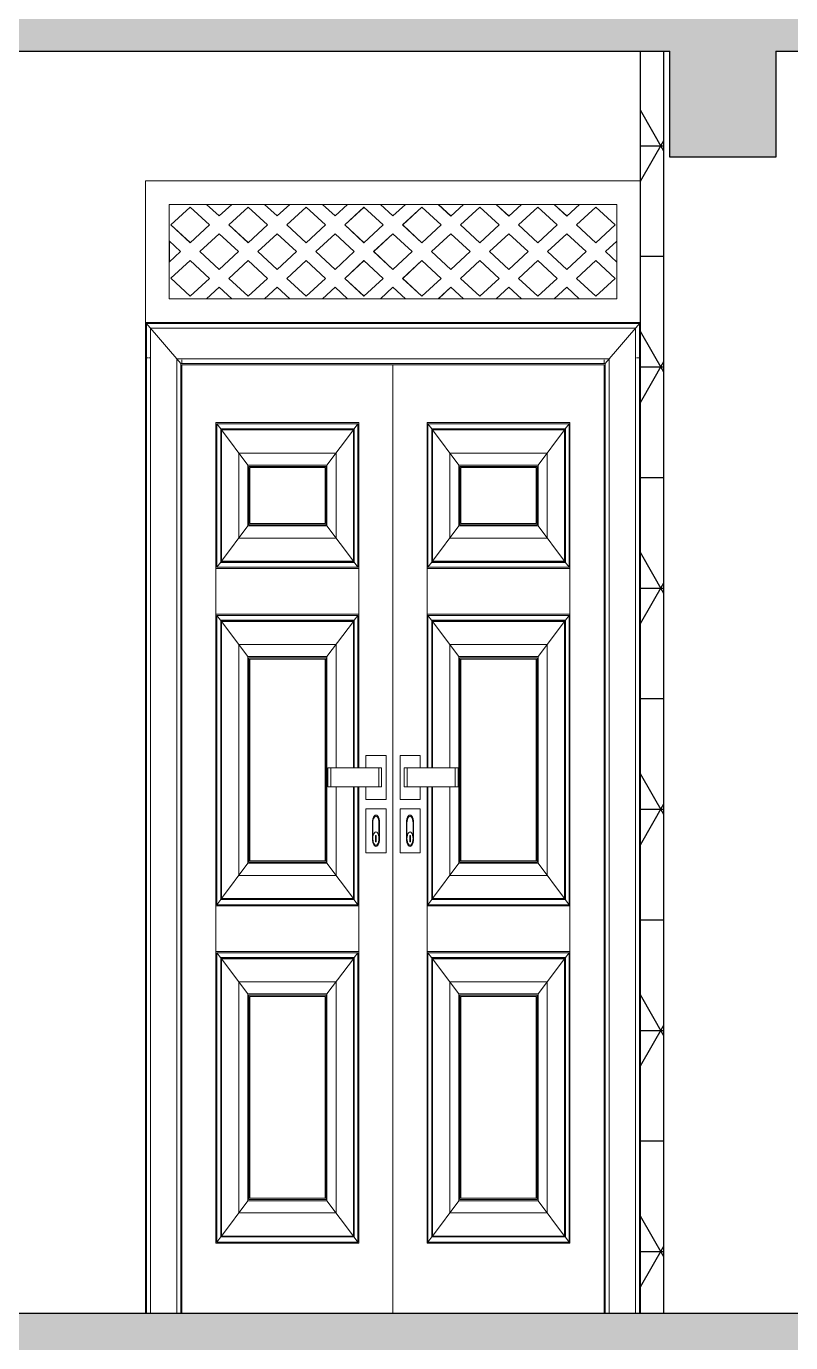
# Model space of a CAD drawing. Header units: inches. Extents: x -10117506 to -5032697, y -6529230 to -3254494.
# Drawn here: x -5063727.2 to -5063662.4, y -3264883.4 to -3264771.8 of the extents above; entities that cross this region are included whole.
import ezdxf

# ---------------------------------------------------------------- set-up
doc = ezdxf.new("R2010")
doc.units = ezdxf.units.IN
doc.header["$LTSCALE"] = 2
doc.header["$MEASUREMENT"] = 0
doc.linetypes.add('CENTER', pattern=[2, 1.25, -0.25, 0.25, -0.25])
doc.layers.get('0').update_dxf_attribs({"linetype": 'CONTINUOUS'})
doc.layers.add('A-Hatch', color=7, linetype='CONTINUOUS')
for name, color, linetype, lineweight in [('Annotate-Bold.w', 187, 'CONTINUOUS', 18), ('Door-Window', 47, 'CONTINUOUS', 15), ('F-FURNITURE', 30, 'CONTINUOUS', 13), ('HACTH', 253, 'CONTINUOUS', 5)]:
    doc.layers.add(name, color=color, linetype=linetype, lineweight=lineweight)
pattern_1 = [(50, (12864.6975, -5478.8364), (7.172601826, -0.62752135), [0.75, -8.25]), (355, (12864.6975, -5478.8364), (-1.387513336, 7.521921337), [0.6, -6.6]), (100.45144446, (12865.295, -5478.889), (5.785088467, 6.89439991), [0.63740192, -7.01142112]), (46.1842, (12864.6975, -5476.836), (10.672413307, -1.655192808), [1.125, -12.375]), (96.63563549, (12865.587, -5476.974), (9.346619457, 9.741186008), [0.95610342, -10.5171376]), (351.184164, (12864.698, -5476.836), (9.34661945, 9.741186003), [0.9, -9.90000001]), (21, (12865.6975, -5477.3364), (5.969070521, -4.0261889067), [0.75, -8.25]), (326, (12865.6975, -5477.3364), (2.433153319, 7.2515004505), [0.6, -6.6]), (71.45144474, (12866.195, -5477.672), (8.402223767, 3.225311528), [0.6374019, -7.01142112]), (37.5, (12864.6975, -5478.8364), (0.1215985532, 3.3289385383), [0, -6.52, 0, -6.7, 0, -6.625]), (7.5, (12864.6975, -5478.8364), (2.6306953744, 3.9441171188), [0, -3.82, 0, -6.37, 0, -2.525]), (327.5, (12862.4675, -5478.8364), (5.3382243617, -0.2255487173), [0, -2.5, 0, -7.8, 0, -10.35]), (317.5, (12861.4675, -5478.8364), (5.8318616934, 1.0010498233), [0, -3.25, 0, -5.18, 0, -7.35])]

msp = doc.modelspace()

# ---------------------------------------------------------------- hatches: boundary and pattern name
at = {"layer": 'A-Hatch', "transparency": 33554661}
h = msp.add_hatch(dxfattribs=at)
h.set_pattern_fill('NET3', color=256, scale=75)
h.set_pattern_definition([(0, (12864.6975, -5478.836), (0, 9.375), []), (60, (12864.6975, -5478.836), (-8.11898816, 4.6875), []), (120, (12864.6975, -5478.836), (-8.11898816, -4.6875), [])])
h.paths.add_polyline_path([(-5063673.11, -3264773.93), (-5063675.11, -3264773.93), (-5063675.11, -3264880.93), (-5063673.11, -3264880.93)])
at = {"layer": 'Door-Window', "linetype": 'ByBlock'}
h = msp.add_hatch(dxfattribs=at)
h.set_pattern_fill('AR-CONC', color=256)
h.set_pattern_definition(pattern_1)
h.paths.add_polyline_path([(-5063804.11, -3264773.93), (-5063804.11, -3264782.93), (-5063795.11, -3264782.93), (-5063795.11, -3264773.93), (-5063675.11, -3264773.93), (-5063672.61, -3264773.93), (-5063672.61, -3264782.93), (-5063663.61, -3264782.93), (-5063663.61, -3264773.93), (-5063638.57, -3264773.93), (-5063558.57, -3264717.93), (-5063515.08, -3264717.93), (-5063515.08, -3264712.93), (-5063570.14, -3264712.93), (-5063570.14, -3264719.93), (-5063580.14, -3264719.93), (-5063580.14, -3264726.93), (-5063590.14, -3264726.93), (-5063590.14, -3264733.93), (-5063600.14, -3264733.93), (-5063600.14, -3264740.93), (-5063610.14, -3264740.93), (-5063610.14, -3264747.93), (-5063620.14, -3264747.93), (-5063620.14, -3264754.93), (-5063630.14, -3264754.93), (-5063630.14, -3264761.93), (-5063640.14, -3264761.93), (-5063640.14, -3264768.93), (-5063675.11, -3264768.93), (-5063822.11, -3264768.93), (-5063822.11, -3264773.93)])
h = msp.add_hatch(dxfattribs=at)
h.set_pattern_fill('AR-CONC', color=256)
h.set_pattern_definition(pattern_1)
h.paths.add_polyline_path([(-5063795.11, -3264885.93), (-5063672.61, -3264885.93), (-5063672.61, -3264894.93), (-5063663.61, -3264894.93), (-5063663.61, -3264885.93), (-5063638.57, -3264885.93), (-5063558.57, -3264829.93), (-5063515.08, -3264829.93), (-5063515.08, -3264824.93), (-5063570.14, -3264824.93), (-5063570.14, -3264831.93), (-5063580.14, -3264831.93), (-5063580.14, -3264838.93), (-5063590.14, -3264838.93), (-5063590.14, -3264845.93), (-5063600.14, -3264845.93), (-5063600.14, -3264852.93), (-5063610.14, -3264852.93), (-5063610.14, -3264859.93), (-5063620.14, -3264859.93), (-5063620.14, -3264866.93), (-5063630.14, -3264866.93), (-5063630.14, -3264873.93), (-5063640.14, -3264873.93), (-5063640.14, -3264880.93), (-5063804.11, -3264880.93), (-5063804.11, -3264894.93), (-5063795.11, -3264894.93)])

# ---------------------------------------------------------------- linework, layer by layer
at = {"ltscale": 0.5}
for p, q in [((-5063795.11, -3264773.93), (-5063675.11, -3264773.93)), ((-5063675.11, -3264880.93), (-5063675.11, -3264773.93)), ((-5063675.11, -3264773.93), (-5063672.61, -3264773.93)), ((-5063673.11, -3264880.93), (-5063673.11, -3264773.93)), ((-5063663.61, -3264773.93), (-5063638.57, -3264773.93)), ((-5063804.11, -3264880.93), (-5063640.14, -3264880.93))]:
    msp.add_line(p, q, dxfattribs=at)
msp.add_lwpolyline([(-5063663.61, -3264773.93), (-5063663.61, -3264782.93), (-5063672.61, -3264782.93), (-5063672.61, -3264773.93)], dxfattribs=at)
at = {"layer": 'Annotate-Bold.w', "linetype": 'CENTER', "ltscale": 0.01}
msp.add_line((-5063860.65, -3264880.93), (-5063471.89, -3264880.93), dxfattribs=at)
at = {"layer": 'F-FURNITURE'}
for p, q in [((-5063717.11, -3264880.93), (-5063717.11, -3264784.93)), ((-5063717.11, -3264784.93), (-5063675.11, -3264784.93)), ((-5063715.11, -3264790.03), (-5063715.11, -3264786.93)), ((-5063715.11, -3264786.93), (-5063711.92, -3264786.93)), ((-5063710.86, -3264787.91), (-5063711.92, -3264786.93)), ((-5063711.92, -3264786.93), (-5063711.92, -3264786.93)), ((-5063710.85, -3264787.91), (-5063711.92, -3264786.93)), ((-5063709.79, -3264786.93), (-5063711.92, -3264786.93)), ((-5063709.79, -3264786.93), (-5063710.86, -3264787.91)), ((-5063709.79, -3264786.93), (-5063707.01, -3264786.93)), ((-5063705.94, -3264787.91), (-5063707.01, -3264786.93)), ((-5063707.01, -3264786.93), (-5063707, -3264786.93)), ((-5063705.94, -3264787.91), (-5063707, -3264786.93)), ((-5063704.87, -3264786.93), (-5063707, -3264786.93)), ((-5063704.87, -3264786.93), (-5063705.94, -3264787.91)), ((-5063704.87, -3264786.93), (-5063702.09, -3264786.93)), ((-5063701.02, -3264787.91), (-5063702.09, -3264786.93)), ((-5063702.09, -3264786.93), (-5063702.08, -3264786.93)), ((-5063701.02, -3264787.91), (-5063702.08, -3264786.93)), ((-5063699.96, -3264786.93), (-5063702.08, -3264786.93)), ((-5063699.96, -3264786.93), (-5063701.02, -3264787.91)), ((-5063699.96, -3264786.93), (-5063697.17, -3264786.93)), ((-5063696.11, -3264787.91), (-5063697.17, -3264786.93)), ((-5063697.17, -3264786.93), (-5063697.17, -3264786.93)), ((-5063696.11, -3264787.91), (-5063697.17, -3264786.93)), ((-5063695.04, -3264786.93), (-5063697.17, -3264786.93)), ((-5063695.04, -3264786.93), (-5063696.11, -3264787.91)), ((-5063695.04, -3264786.93), (-5063692.26, -3264786.93)), ((-5063691.19, -3264787.92), (-5063692.26, -3264786.93)), ((-5063692.26, -3264786.93), (-5063692.25, -3264786.93)), ((-5063691.19, -3264787.91), (-5063692.25, -3264786.93)), ((-5063690.13, -3264786.93), (-5063692.25, -3264786.93)), ((-5063690.13, -3264786.93), (-5063691.19, -3264787.92)), ((-5063690.13, -3264786.93), (-5063687.34, -3264786.93)), ((-5063686.28, -3264787.92), (-5063687.34, -3264786.93)), ((-5063686.27, -3264787.91), (-5063687.34, -3264786.93)), ((-5063687.34, -3264786.93), (-5063687.34, -3264786.93)), ((-5063685.21, -3264786.93), (-5063687.34, -3264786.93)), ((-5063685.21, -3264786.93), (-5063686.28, -3264787.92)), ((-5063685.21, -3264786.93), (-5063682.43, -3264786.93)), ((-5063681.36, -3264787.92), (-5063682.43, -3264786.93)), ((-5063682.43, -3264786.93), (-5063682.42, -3264786.93)), ((-5063681.36, -3264787.91), (-5063682.42, -3264786.93)), ((-5063680.29, -3264786.93), (-5063682.42, -3264786.93)), ((-5063680.29, -3264786.93), (-5063681.36, -3264787.92)), ((-5063680.29, -3264786.93), (-5063680.29, -3264786.93)), ((-5063680.29, -3264786.93), (-5063677.11, -3264786.93)), ((-5063677.11, -3264786.93), (-5063680.29, -3264786.93)), ((-5063677.11, -3264786.93), (-5063677.11, -3264790.04)), ((-5063677.11, -3264786.93), (-5063677.11, -3264786.93)), ((-5063714.95, -3264788.67), (-5063713.31, -3264787.16)), ((-5063714.95, -3264788.67), (-5063713.31, -3264787.16)), ((-5063713.31, -3264787.16), (-5063711.68, -3264788.67)), ((-5063710.04, -3264788.67), (-5063708.4, -3264787.16)), ((-5063710.03, -3264788.67), (-5063708.39, -3264787.16)), ((-5063708.4, -3264787.16), (-5063706.76, -3264788.67)), ((-5063705.12, -3264788.67), (-5063703.48, -3264787.16)), ((-5063705.11, -3264788.67), (-5063703.48, -3264787.16)), ((-5063703.48, -3264787.16), (-5063701.84, -3264788.67)), ((-5063700.2, -3264788.67), (-5063698.57, -3264787.16)), ((-5063700.2, -3264788.67), (-5063698.56, -3264787.16)), ((-5063698.57, -3264787.16), (-5063696.93, -3264788.67)), ((-5063695.29, -3264788.67), (-5063693.65, -3264787.16)), ((-5063695.28, -3264788.67), (-5063693.65, -3264787.16)), ((-5063693.65, -3264787.16), (-5063692.01, -3264788.67)), ((-5063690.37, -3264788.67), (-5063688.73, -3264787.16)), ((-5063690.37, -3264788.67), (-5063688.73, -3264787.16)), ((-5063688.73, -3264787.16), (-5063687.1, -3264788.67)), ((-5063685.46, -3264788.67), (-5063683.82, -3264787.16)), ((-5063685.45, -3264788.67), (-5063683.82, -3264787.16)), ((-5063683.82, -3264787.16), (-5063682.18, -3264788.67)), ((-5063680.54, -3264788.67), (-5063678.9, -3264787.16)), ((-5063680.54, -3264788.67), (-5063678.9, -3264787.16)), ((-5063678.9, -3264787.16), (-5063677.26, -3264788.67)), ((-5063713.31, -3264790.18), (-5063714.95, -3264788.67)), ((-5063714.95, -3264788.67), (-5063714.95, -3264788.67)), ((-5063713.31, -3264790.17), (-5063714.95, -3264788.67)), ((-5063711.68, -3264788.67), (-5063713.31, -3264790.18)), ((-5063708.4, -3264790.18), (-5063710.04, -3264788.67)), ((-5063710.04, -3264788.67), (-5063710.03, -3264788.67)), ((-5063708.4, -3264790.17), (-5063710.03, -3264788.67)), ((-5063706.76, -3264788.67), (-5063708.4, -3264790.18)), ((-5063703.48, -3264790.18), (-5063705.12, -3264788.67)), ((-5063705.12, -3264788.67), (-5063705.11, -3264788.67)), ((-5063703.48, -3264790.18), (-5063705.11, -3264788.67)), ((-5063701.84, -3264788.67), (-5063703.48, -3264790.18)), ((-5063698.57, -3264790.18), (-5063700.2, -3264788.67)), ((-5063700.2, -3264788.67), (-5063700.2, -3264788.67)), ((-5063698.56, -3264790.18), (-5063700.2, -3264788.67)), ((-5063696.93, -3264788.67), (-5063698.57, -3264790.18)), ((-5063693.65, -3264790.18), (-5063695.29, -3264788.67)), ((-5063695.29, -3264788.67), (-5063695.28, -3264788.67)), ((-5063693.65, -3264790.18), (-5063695.28, -3264788.67)), ((-5063692.01, -3264788.67), (-5063693.65, -3264790.18)), ((-5063688.73, -3264790.18), (-5063690.37, -3264788.67)), ((-5063688.73, -3264790.18), (-5063690.37, -3264788.67)), ((-5063690.37, -3264788.67), (-5063690.37, -3264788.67)), ((-5063687.1, -3264788.67), (-5063688.73, -3264790.18)), ((-5063683.82, -3264790.18), (-5063685.46, -3264788.67)), ((-5063685.46, -3264788.67), (-5063685.45, -3264788.67)), ((-5063683.82, -3264790.18), (-5063685.45, -3264788.67)), ((-5063682.18, -3264788.67), (-5063683.82, -3264790.18)), ((-5063678.9, -3264790.18), (-5063680.54, -3264788.67)), ((-5063680.54, -3264788.67), (-5063680.54, -3264788.67)), ((-5063678.9, -3264790.18), (-5063680.54, -3264788.67)), ((-5063677.26, -3264788.67), (-5063678.9, -3264790.18)), ((-5063715.11, -3264794.93), (-5063715.11, -3264790.03)), ((-5063715.11, -3264790.03), (-5063714.13, -3264790.93)), ((-5063715.08, -3264790.06), (-5063715.08, -3264791.81)), ((-5063712.49, -3264790.93), (-5063710.86, -3264789.42)), ((-5063712.49, -3264790.93), (-5063710.85, -3264789.43)), ((-5063710.86, -3264789.42), (-5063709.22, -3264790.93)), ((-5063707.58, -3264790.93), (-5063705.94, -3264789.42)), ((-5063707.57, -3264790.93), (-5063705.94, -3264789.43)), ((-5063705.94, -3264789.42), (-5063704.3, -3264790.93)), ((-5063702.66, -3264790.93), (-5063701.02, -3264789.42)), ((-5063702.66, -3264790.93), (-5063701.02, -3264789.43)), ((-5063701.02, -3264789.42), (-5063699.39, -3264790.93)), ((-5063697.75, -3264790.93), (-5063696.11, -3264789.42)), ((-5063697.74, -3264790.93), (-5063696.11, -3264789.43)), ((-5063696.11, -3264789.42), (-5063694.47, -3264790.93)), ((-5063692.83, -3264790.93), (-5063691.19, -3264789.42)), ((-5063692.83, -3264790.93), (-5063691.19, -3264789.43)), ((-5063691.19, -3264789.42), (-5063689.55, -3264790.93)), ((-5063687.91, -3264790.93), (-5063686.28, -3264789.42)), ((-5063687.91, -3264790.93), (-5063686.27, -3264789.43)), ((-5063686.28, -3264789.42), (-5063684.64, -3264790.93)), ((-5063683, -3264790.93), (-5063681.36, -3264789.42)), ((-5063682.99, -3264790.93), (-5063681.36, -3264789.43)), ((-5063681.36, -3264789.42), (-5063679.72, -3264790.93)), ((-5063678.08, -3264790.93), (-5063677.11, -3264790.04)), ((-5063678.08, -3264790.93), (-5063677.11, -3264790.04)), ((-5063677.11, -3264791.83), (-5063677.11, -3264790.04)), ((-5063677.11, -3264790.04), (-5063677.11, -3264790.04)), ((-5063714.13, -3264790.93), (-5063715.11, -3264791.83)), ((-5063710.86, -3264792.44), (-5063712.49, -3264790.93)), ((-5063712.49, -3264790.93), (-5063712.49, -3264790.93)), ((-5063710.85, -3264792.44), (-5063712.49, -3264790.93)), ((-5063709.22, -3264790.93), (-5063710.86, -3264792.44)), ((-5063705.94, -3264792.44), (-5063707.58, -3264790.93)), ((-5063707.58, -3264790.93), (-5063707.57, -3264790.93)), ((-5063705.94, -3264792.44), (-5063707.57, -3264790.93)), ((-5063704.3, -3264790.93), (-5063705.94, -3264792.44)), ((-5063701.02, -3264792.44), (-5063702.66, -3264790.93)), ((-5063702.66, -3264790.93), (-5063702.66, -3264790.93)), ((-5063701.02, -3264792.44), (-5063702.66, -3264790.93)), ((-5063699.39, -3264790.93), (-5063701.02, -3264792.44)), ((-5063696.11, -3264792.44), (-5063697.75, -3264790.93)), ((-5063697.75, -3264790.93), (-5063697.74, -3264790.93)), ((-5063696.11, -3264792.44), (-5063697.74, -3264790.93)), ((-5063694.47, -3264790.93), (-5063696.11, -3264792.44)), ((-5063691.19, -3264792.44), (-5063692.83, -3264790.93)), ((-5063692.83, -3264790.93), (-5063692.83, -3264790.93)), ((-5063691.19, -3264792.44), (-5063692.83, -3264790.93)), ((-5063689.55, -3264790.93), (-5063691.19, -3264792.44)), ((-5063686.28, -3264792.44), (-5063687.91, -3264790.93)), ((-5063687.91, -3264790.93), (-5063687.91, -3264790.93)), ((-5063686.27, -3264792.44), (-5063687.91, -3264790.93)), ((-5063684.64, -3264790.93), (-5063686.28, -3264792.44)), ((-5063681.36, -3264792.44), (-5063683, -3264790.93)), ((-5063683, -3264790.93), (-5063682.99, -3264790.93)), ((-5063681.36, -3264792.44), (-5063682.99, -3264790.93)), ((-5063679.72, -3264790.93), (-5063681.36, -3264792.44)), ((-5063677.11, -3264791.83), (-5063678.08, -3264790.93)), ((-5063677.11, -3264791.83), (-5063678.08, -3264790.93)), ((-5063678.08, -3264790.93), (-5063678.08, -3264790.93)), ((-5063714.95, -3264793.19), (-5063713.31, -3264791.69)), ((-5063714.95, -3264793.19), (-5063713.31, -3264791.69)), ((-5063713.31, -3264791.69), (-5063711.68, -3264793.2)), ((-5063710.04, -3264793.2), (-5063708.4, -3264791.69)), ((-5063710.03, -3264793.2), (-5063708.4, -3264791.69)), ((-5063708.4, -3264791.69), (-5063706.76, -3264793.2)), ((-5063705.12, -3264793.2), (-5063703.48, -3264791.69)), ((-5063705.12, -3264793.2), (-5063703.48, -3264791.69)), ((-5063703.48, -3264791.69), (-5063701.84, -3264793.2)), ((-5063700.2, -3264793.2), (-5063698.57, -3264791.69)), ((-5063700.2, -3264793.2), (-5063698.56, -3264791.69)), ((-5063698.57, -3264791.69), (-5063696.93, -3264793.2)), ((-5063695.29, -3264793.2), (-5063693.65, -3264791.69)), ((-5063695.28, -3264793.2), (-5063693.65, -3264791.69)), ((-5063693.65, -3264791.69), (-5063692.01, -3264793.2)), ((-5063690.37, -3264793.2), (-5063688.73, -3264791.69)), ((-5063690.37, -3264793.2), (-5063688.73, -3264791.69)), ((-5063688.73, -3264791.69), (-5063687.1, -3264793.2)), ((-5063685.46, -3264793.2), (-5063683.82, -3264791.69)), ((-5063685.45, -3264793.2), (-5063683.82, -3264791.69)), ((-5063683.82, -3264791.69), (-5063682.18, -3264793.2)), ((-5063680.54, -3264793.2), (-5063678.9, -3264791.69)), ((-5063680.54, -3264793.2), (-5063678.9, -3264791.69)), ((-5063678.9, -3264791.69), (-5063677.26, -3264793.2)), ((-5063677.11, -3264791.83), (-5063677.11, -3264794.93)), ((-5063677.11, -3264791.83), (-5063677.11, -3264791.83)), ((-5063713.31, -3264794.7), (-5063714.95, -3264793.19)), ((-5063713.31, -3264794.7), (-5063714.95, -3264793.19)), ((-5063714.95, -3264793.19), (-5063714.95, -3264793.19)), ((-5063711.68, -3264793.2), (-5063713.31, -3264794.7)), ((-5063708.4, -3264794.7), (-5063710.04, -3264793.2)), ((-5063710.04, -3264793.2), (-5063710.03, -3264793.2)), ((-5063708.4, -3264794.7), (-5063710.03, -3264793.2)), ((-5063706.76, -3264793.2), (-5063708.4, -3264794.7)), ((-5063703.48, -3264794.7), (-5063705.12, -3264793.2)), ((-5063703.48, -3264794.7), (-5063705.12, -3264793.2)), ((-5063705.12, -3264793.2), (-5063705.12, -3264793.2)), ((-5063701.84, -3264793.2), (-5063703.48, -3264794.7)), ((-5063698.57, -3264794.7), (-5063700.2, -3264793.2)), ((-5063698.56, -3264794.7), (-5063700.2, -3264793.2)), ((-5063700.2, -3264793.2), (-5063700.2, -3264793.2)), ((-5063696.93, -3264793.2), (-5063698.57, -3264794.7)), ((-5063693.65, -3264794.7), (-5063695.29, -3264793.2)), ((-5063695.29, -3264793.2), (-5063695.28, -3264793.2)), ((-5063693.65, -3264794.7), (-5063695.28, -3264793.2)), ((-5063692.01, -3264793.2), (-5063693.65, -3264794.7)), ((-5063688.73, -3264794.71), (-5063690.37, -3264793.2)), ((-5063690.37, -3264793.2), (-5063690.37, -3264793.2)), ((-5063688.73, -3264794.7), (-5063690.37, -3264793.2)), ((-5063687.1, -3264793.2), (-5063688.73, -3264794.71)), ((-5063683.82, -3264794.71), (-5063685.46, -3264793.2)), ((-5063685.46, -3264793.2), (-5063685.45, -3264793.2)), ((-5063683.82, -3264794.7), (-5063685.45, -3264793.2)), ((-5063682.18, -3264793.2), (-5063683.82, -3264794.71)), ((-5063678.9, -3264794.71), (-5063680.54, -3264793.2)), ((-5063678.9, -3264794.7), (-5063680.54, -3264793.2)), ((-5063680.54, -3264793.2), (-5063680.54, -3264793.2)), ((-5063677.26, -3264793.2), (-5063678.9, -3264794.71)), ((-5063711.92, -3264794.93), (-5063710.86, -3264793.95)), ((-5063711.92, -3264794.93), (-5063710.85, -3264793.95)), ((-5063710.86, -3264793.95), (-5063709.79, -3264794.93)), ((-5063707.01, -3264794.93), (-5063705.94, -3264793.95)), ((-5063707, -3264794.93), (-5063705.94, -3264793.95)), ((-5063705.94, -3264793.95), (-5063704.87, -3264794.93)), ((-5063702.09, -3264794.93), (-5063701.02, -3264793.95)), ((-5063702.08, -3264794.93), (-5063701.02, -3264793.95)), ((-5063701.02, -3264793.95), (-5063699.96, -3264794.93)), ((-5063697.17, -3264794.93), (-5063696.11, -3264793.95)), ((-5063697.17, -3264794.93), (-5063696.11, -3264793.95)), ((-5063696.11, -3264793.95), (-5063695.04, -3264794.93)), ((-5063692.26, -3264794.93), (-5063691.19, -3264793.95)), ((-5063692.25, -3264794.93), (-5063691.19, -3264793.95)), ((-5063691.19, -3264793.95), (-5063690.13, -3264794.93)), ((-5063687.34, -3264794.93), (-5063686.28, -3264793.95)), ((-5063687.34, -3264794.93), (-5063686.27, -3264793.95)), ((-5063686.28, -3264793.95), (-5063685.21, -3264794.93)), ((-5063682.43, -3264794.93), (-5063681.36, -3264793.95)), ((-5063682.42, -3264794.93), (-5063681.36, -3264793.95)), ((-5063681.36, -3264793.95), (-5063680.3, -3264794.93)), ((-5063715.11, -3264794.93), (-5063715.11, -3264794.93)), ((-5063715.11, -3264794.93), (-5063715.08, -3264794.93)), ((-5063711.92, -3264794.93), (-5063715.11, -3264794.93)), ((-5063715.08, -3264794.93), (-5063715.08, -3264794.93)), ((-5063715.08, -3264794.93), (-5063711.92, -3264794.93)), ((-5063711.92, -3264794.93), (-5063711.92, -3264794.93)), ((-5063711.92, -3264794.93), (-5063709.79, -3264794.93)), ((-5063707.01, -3264794.93), (-5063709.79, -3264794.93)), ((-5063707.01, -3264794.93), (-5063707, -3264794.93)), ((-5063707, -3264794.93), (-5063704.87, -3264794.93)), ((-5063702.09, -3264794.93), (-5063704.87, -3264794.93)), ((-5063702.08, -3264794.93), (-5063702.09, -3264794.93)), ((-5063702.08, -3264794.93), (-5063699.96, -3264794.93)), ((-5063697.17, -3264794.93), (-5063699.96, -3264794.93)), ((-5063697.17, -3264794.93), (-5063697.17, -3264794.93)), ((-5063697.17, -3264794.93), (-5063695.04, -3264794.93)), ((-5063692.26, -3264794.93), (-5063695.04, -3264794.93)), ((-5063692.25, -3264794.93), (-5063692.26, -3264794.93)), ((-5063692.25, -3264794.93), (-5063690.13, -3264794.93)), ((-5063687.34, -3264794.93), (-5063690.13, -3264794.93)), ((-5063687.34, -3264794.93), (-5063687.34, -3264794.93)), ((-5063687.34, -3264794.93), (-5063685.21, -3264794.93)), ((-5063682.43, -3264794.93), (-5063685.21, -3264794.93)), ((-5063682.42, -3264794.93), (-5063682.43, -3264794.93)), ((-5063682.42, -3264794.93), (-5063680.3, -3264794.93)), ((-5063677.11, -3264794.93), (-5063680.3, -3264794.93)), ((-5063717.11, -3264796.93), (-5063675.11, -3264796.93)), ((-5063717.04, -3264880.93), (-5063717.04, -3264797.01)), ((-5063717.04, -3264797.01), (-5063675.17, -3264797.01)), ((-5063717.04, -3264797.01), (-5063714.11, -3264800.43)), ((-5063717.02, -3264797.03), (-5063675.19, -3264797.03)), ((-5063717.02, -3264799.93), (-5063717.02, -3264797.03)), ((-5063675.17, -3264797.01), (-5063678.11, -3264800.43)), ((-5063675.19, -3264797.03), (-5063675.19, -3264880.93)), ((-5063675.17, -3264797.01), (-5063675.17, -3264880.93)), ((-5063716.68, -3264880.93), (-5063716.68, -3264797.43)), ((-5063716.68, -3264797.43), (-5063675.54, -3264797.43)), ((-5063675.54, -3264797.43), (-5063675.54, -3264880.93)), ((-5063717.02, -3264799.93), (-5063716.97, -3264799.93)), ((-5063717.02, -3264880.93), (-5063717.02, -3264799.93)), ((-5063716.93, -3264799.93), (-5063716.88, -3264799.93)), ((-5063716.83, -3264799.93), (-5063716.73, -3264799.93)), ((-5063714.45, -3264880.93), (-5063714.45, -3264800.03)), ((-5063714.45, -3264800.03), (-5063677.77, -3264800.03)), ((-5063714.02, -3264800.03), (-5063714.02, -3264800.08)), ((-5063714.02, -3264800.14), (-5063714.02, -3264800.19)), ((-5063714.02, -3264800.23), (-5063714.02, -3264800.32)), ((-5063714.02, -3264800.35), (-5063714.02, -3264800.43)), ((-5063678.19, -3264800.03), (-5063678.19, -3264800.08)), ((-5063678.19, -3264800.14), (-5063678.19, -3264800.19)), ((-5063678.19, -3264800.23), (-5063678.19, -3264800.32)), ((-5063678.19, -3264800.35), (-5063678.19, -3264800.43)), ((-5063677.77, -3264800.03), (-5063677.77, -3264880.93)), ((-5063675.54, -3264799.93), (-5063675.44, -3264799.93)), ((-5063675.39, -3264799.93), (-5063675.34, -3264799.93)), ((-5063675.29, -3264799.93), (-5063675.22, -3264799.93)), ((-5063714.11, -3264880.93), (-5063714.11, -3264800.43)), ((-5063714.11, -3264800.43), (-5063678.11, -3264800.43)), ((-5063714.02, -3264880.93), (-5063714.02, -3264800.53)), ((-5063714.02, -3264800.53), (-5063678.19, -3264800.53)), ((-5063696.11, -3264880.93), (-5063696.11, -3264800.53)), ((-5063678.19, -3264800.53), (-5063678.19, -3264880.93)), ((-5063678.11, -3264800.43), (-5063678.11, -3264880.93)), ((-5063711.13, -3264846.4), (-5063711.13, -3264805.43)), ((-5063699, -3264805.43), (-5063711.13, -3264805.43)), ((-5063711.05, -3264817.69), (-5063711.05, -3264805.53)), ((-5063711.05, -3264805.53), (-5063699.08, -3264805.53)), ((-5063711.05, -3264805.53), (-5063710.72, -3264805.97)), ((-5063699.41, -3264805.97), (-5063699.08, -3264805.53)), ((-5063699.39, -3264805.94), (-5063699.39, -3264817.28)), ((-5063699.08, -3264805.53), (-5063699.08, -3264817.69)), ((-5063699, -3264805.43), (-5063699, -3264834.71)), ((-5063693.21, -3264834.71), (-5063693.21, -3264805.43)), ((-5063681.09, -3264805.43), (-5063693.21, -3264805.43)), ((-5063693.14, -3264817.69), (-5063693.14, -3264805.53)), ((-5063693.14, -3264805.53), (-5063681.17, -3264805.53)), ((-5063693.14, -3264805.53), (-5063692.8, -3264805.97)), ((-5063681.5, -3264805.97), (-5063681.17, -3264805.53)), ((-5063681.48, -3264805.94), (-5063681.48, -3264817.28)), ((-5063681.17, -3264805.53), (-5063681.17, -3264817.69)), ((-5063681.09, -3264805.43), (-5063681.09, -3264846.4)), ((-5063710.72, -3264817.25), (-5063710.72, -3264805.97)), ((-5063710.72, -3264805.97), (-5063699.41, -3264805.97)), ((-5063710.66, -3264817.18), (-5063710.66, -3264806.05)), ((-5063710.66, -3264806.05), (-5063699.47, -3264806.05)), ((-5063708.42, -3264809.04), (-5063710.66, -3264806.05)), ((-5063699.47, -3264806.05), (-5063701.71, -3264809.04)), ((-5063699.47, -3264806.05), (-5063699.47, -3264817.18)), ((-5063699.41, -3264805.97), (-5063699.41, -3264817.25)), ((-5063692.8, -3264817.25), (-5063692.8, -3264805.97)), ((-5063692.8, -3264805.97), (-5063681.5, -3264805.97)), ((-5063692.75, -3264817.18), (-5063692.75, -3264806.05)), ((-5063692.75, -3264806.05), (-5063681.55, -3264806.05)), ((-5063690.51, -3264809.04), (-5063692.75, -3264806.05)), ((-5063681.55, -3264806.05), (-5063683.79, -3264809.04)), ((-5063681.55, -3264806.05), (-5063681.55, -3264817.18)), ((-5063681.5, -3264805.97), (-5063681.5, -3264817.25)), ((-5063700.93, -3264808.01), (-5063709.2, -3264808.01)), ((-5063709.2, -3264808.01), (-5063709.2, -3264815.22)), ((-5063700.93, -3264815.22), (-5063700.93, -3264808.01)), ((-5063683.02, -3264808.01), (-5063691.28, -3264808.01)), ((-5063691.28, -3264808.01), (-5063691.28, -3264815.22)), ((-5063683.02, -3264815.22), (-5063683.02, -3264808.01)), ((-5063701.71, -3264809.04), (-5063708.42, -3264809.04)), ((-5063708.42, -3264809.04), (-5063708.42, -3264814.19)), ((-5063708.35, -3264809.14), (-5063708.35, -3264814.09)), ((-5063701.78, -3264809.14), (-5063708.35, -3264809.14)), ((-5063708.27, -3264809.24), (-5063708.27, -3264813.98)), ((-5063701.86, -3264809.24), (-5063708.27, -3264809.24)), ((-5063701.86, -3264813.98), (-5063701.86, -3264809.24)), ((-5063701.78, -3264814.09), (-5063701.78, -3264809.14)), ((-5063701.71, -3264814.19), (-5063701.71, -3264809.04)), ((-5063683.79, -3264809.04), (-5063690.51, -3264809.04)), ((-5063690.51, -3264809.04), (-5063690.51, -3264814.19)), ((-5063690.43, -3264809.14), (-5063690.43, -3264814.09)), ((-5063683.87, -3264809.14), (-5063690.43, -3264809.14)), ((-5063690.36, -3264809.24), (-5063690.36, -3264813.98)), ((-5063683.95, -3264809.24), (-5063690.36, -3264809.24)), ((-5063683.95, -3264813.98), (-5063683.95, -3264809.24)), ((-5063683.87, -3264814.09), (-5063683.87, -3264809.14)), ((-5063683.79, -3264814.19), (-5063683.79, -3264809.04)), ((-5063710.66, -3264817.18), (-5063708.42, -3264814.19)), ((-5063708.42, -3264814.19), (-5063701.71, -3264814.19)), ((-5063708.35, -3264814.09), (-5063701.78, -3264814.09)), ((-5063708.27, -3264813.98), (-5063701.86, -3264813.98)), ((-5063701.71, -3264814.19), (-5063699.47, -3264817.18)), ((-5063692.75, -3264817.18), (-5063690.51, -3264814.19)), ((-5063690.51, -3264814.19), (-5063683.79, -3264814.19)), ((-5063690.43, -3264814.09), (-5063683.87, -3264814.09)), ((-5063690.36, -3264813.98), (-5063683.95, -3264813.98)), ((-5063683.79, -3264814.19), (-5063681.55, -3264817.18)), ((-5063709.2, -3264815.22), (-5063700.93, -3264815.22)), ((-5063691.28, -3264815.22), (-5063683.02, -3264815.22)), ((-5063699, -3264817.8), (-5063711.13, -3264817.8)), ((-5063711.05, -3264817.69), (-5063710.72, -3264817.25)), ((-5063699.08, -3264817.69), (-5063711.05, -3264817.69)), ((-5063699.39, -3264817.28), (-5063710.74, -3264817.28)), ((-5063699.41, -3264817.25), (-5063710.72, -3264817.25)), ((-5063699.47, -3264817.18), (-5063710.66, -3264817.18)), ((-5063699.08, -3264817.69), (-5063699.41, -3264817.25)), ((-5063681.09, -3264817.8), (-5063693.21, -3264817.8)), ((-5063693.14, -3264817.69), (-5063692.8, -3264817.25)), ((-5063681.17, -3264817.69), (-5063693.14, -3264817.69)), ((-5063681.48, -3264817.28), (-5063692.83, -3264817.28)), ((-5063681.5, -3264817.25), (-5063692.8, -3264817.25)), ((-5063681.55, -3264817.18), (-5063692.75, -3264817.18)), ((-5063681.17, -3264817.69), (-5063681.5, -3264817.25)), ((-5063699, -3264821.66), (-5063711.13, -3264821.66)), ((-5063711.05, -3264846.3), (-5063711.05, -3264821.77)), ((-5063711.05, -3264821.77), (-5063699.08, -3264821.77)), ((-5063711.05, -3264821.77), (-5063710.74, -3264822.18)), ((-5063710.74, -3264822.18), (-5063699.39, -3264822.18)), ((-5063710.74, -3264822.18), (-5063710.72, -3264822.2)), ((-5063710.72, -3264845.86), (-5063710.72, -3264822.2)), ((-5063710.72, -3264822.2), (-5063699.41, -3264822.2)), ((-5063708.42, -3264825.27), (-5063710.66, -3264822.28)), ((-5063710.66, -3264845.78), (-5063710.66, -3264822.28)), ((-5063710.66, -3264822.28), (-5063699.47, -3264822.28)), ((-5063699.47, -3264822.28), (-5063701.71, -3264825.27)), ((-5063699.47, -3264822.28), (-5063699.47, -3264834.71)), ((-5063699.39, -3264822.18), (-5063699.41, -3264822.2)), ((-5063699.41, -3264822.2), (-5063699.41, -3264834.71)), ((-5063699.08, -3264821.77), (-5063699.39, -3264822.18)), ((-5063699.39, -3264822.18), (-5063699.39, -3264834.71)), ((-5063699.08, -3264821.77), (-5063699.08, -3264834.71)), ((-5063681.09, -3264821.66), (-5063693.21, -3264821.66)), ((-5063693.14, -3264834.71), (-5063693.14, -3264821.77)), ((-5063693.14, -3264821.77), (-5063681.17, -3264821.77)), ((-5063693.14, -3264821.77), (-5063692.83, -3264822.18)), ((-5063692.83, -3264822.18), (-5063681.48, -3264822.18)), ((-5063692.83, -3264822.18), (-5063692.81, -3264822.2)), ((-5063692.81, -3264834.71), (-5063692.81, -3264822.2)), ((-5063692.81, -3264822.2), (-5063681.49, -3264822.2)), ((-5063690.51, -3264825.27), (-5063692.75, -3264822.28)), ((-5063692.75, -3264834.71), (-5063692.75, -3264822.28)), ((-5063692.75, -3264822.28), (-5063681.55, -3264822.28)), ((-5063681.55, -3264822.28), (-5063683.79, -3264825.27)), ((-5063681.55, -3264822.28), (-5063681.55, -3264845.78)), ((-5063681.48, -3264822.18), (-5063681.49, -3264822.2)), ((-5063681.49, -3264822.2), (-5063681.49, -3264845.86)), ((-5063681.17, -3264821.77), (-5063681.48, -3264822.18)), ((-5063681.48, -3264822.18), (-5063681.48, -3264845.89)), ((-5063681.17, -3264821.77), (-5063681.17, -3264846.3)), ((-5063709.2, -3264824.24), (-5063700.93, -3264824.24)), ((-5063709.2, -3264824.24), (-5063709.2, -3264843.82)), ((-5063700.93, -3264824.24), (-5063700.93, -3264834.71)), ((-5063691.28, -3264824.24), (-5063683.02, -3264824.24)), ((-5063691.28, -3264824.24), (-5063691.28, -3264834.71)), ((-5063683.02, -3264824.24), (-5063683.02, -3264843.82)), ((-5063708.42, -3264825.27), (-5063701.71, -3264825.27)), ((-5063708.42, -3264842.79), (-5063708.42, -3264825.27)), ((-5063701.78, -3264825.37), (-5063708.35, -3264825.37)), ((-5063708.35, -3264825.37), (-5063708.35, -3264842.69)), ((-5063701.86, -3264825.48), (-5063708.27, -3264825.48)), ((-5063708.27, -3264825.48), (-5063708.27, -3264842.59)), ((-5063701.86, -3264842.59), (-5063701.86, -3264825.48)), ((-5063701.78, -3264842.69), (-5063701.78, -3264825.37)), ((-5063701.71, -3264825.27), (-5063701.71, -3264842.79)), ((-5063690.51, -3264825.27), (-5063683.79, -3264825.27)), ((-5063690.51, -3264842.79), (-5063690.51, -3264825.27)), ((-5063683.87, -3264825.37), (-5063690.43, -3264825.37)), ((-5063690.43, -3264825.37), (-5063690.43, -3264842.69)), ((-5063683.95, -3264825.48), (-5063690.36, -3264825.48)), ((-5063690.36, -3264825.48), (-5063690.36, -3264842.59)), ((-5063683.95, -3264842.59), (-5063683.95, -3264825.48)), ((-5063683.87, -3264842.69), (-5063683.87, -3264825.37)), ((-5063683.79, -3264825.27), (-5063683.79, -3264842.79)), ((-5063698.41, -3264833.65), (-5063698.41, -3264834.71)), ((-5063696.7, -3264833.65), (-5063698.41, -3264833.65)), ((-5063696.7, -3264833.65), (-5063696.7, -3264837.37)), ((-5063693.81, -3264833.65), (-5063695.51, -3264833.65)), ((-5063695.51, -3264833.65), (-5063695.51, -3264837.37)), ((-5063693.81, -3264833.65), (-5063693.81, -3264834.71)), ((-5063701.63, -3264834.71), (-5063701.63, -3264836.31)), ((-5063701.63, -3264834.71), (-5063697.07, -3264834.71)), ((-5063701.39, -3264834.71), (-5063701.39, -3264836.31)), ((-5063697.31, -3264834.71), (-5063697.31, -3264836.31)), ((-5063697.07, -3264834.71), (-5063697.07, -3264836.31)), ((-5063695.15, -3264834.71), (-5063695.15, -3264836.31)), ((-5063690.59, -3264834.71), (-5063695.15, -3264834.71)), ((-5063694.9, -3264834.71), (-5063694.9, -3264836.31)), ((-5063690.83, -3264834.71), (-5063690.83, -3264836.31)), ((-5063690.59, -3264834.71), (-5063690.59, -3264836.31)), ((-5063701.63, -3264836.31), (-5063697.07, -3264836.31)), ((-5063700.93, -3264836.31), (-5063700.93, -3264843.82)), ((-5063699.47, -3264836.31), (-5063699.47, -3264845.78)), ((-5063699.41, -3264836.31), (-5063699.41, -3264845.86)), ((-5063699.39, -3264836.31), (-5063699.39, -3264845.89)), ((-5063699.08, -3264836.31), (-5063699.08, -3264846.3)), ((-5063699, -3264836.31), (-5063699, -3264846.4)), ((-5063698.41, -3264836.31), (-5063698.41, -3264837.37)), ((-5063690.59, -3264836.31), (-5063695.15, -3264836.31)), ((-5063693.81, -3264836.31), (-5063693.81, -3264837.37)), ((-5063693.21, -3264846.4), (-5063693.21, -3264836.31)), ((-5063693.14, -3264846.3), (-5063693.14, -3264836.31)), ((-5063692.81, -3264845.86), (-5063692.81, -3264836.31)), ((-5063692.75, -3264845.78), (-5063692.75, -3264836.31)), ((-5063691.28, -3264843.82), (-5063691.28, -3264836.31)), ((-5063698.41, -3264837.37), (-5063696.7, -3264837.37)), ((-5063698.41, -3264838.17), (-5063696.7, -3264838.17)), ((-5063698.41, -3264841.89), (-5063698.41, -3264838.17)), ((-5063696.7, -3264838.17), (-5063696.7, -3264841.89)), ((-5063695.51, -3264837.37), (-5063693.81, -3264837.37)), ((-5063695.51, -3264838.17), (-5063695.51, -3264841.89)), ((-5063693.81, -3264838.17), (-5063695.51, -3264838.17)), ((-5063693.81, -3264841.89), (-5063693.81, -3264838.17)), ((-5063697.85, -3264839.19), (-5063697.86, -3264839.36)), ((-5063697.86, -3264840.7), (-5063697.86, -3264839.36)), ((-5063697.82, -3264839.03), (-5063697.85, -3264839.19)), ((-5063697.77, -3264838.89), (-5063697.82, -3264839.03)), ((-5063697.81, -3264839.22), (-5063697.78, -3264839.08)), ((-5063697.81, -3264839.37), (-5063697.81, -3264839.22)), ((-5063697.81, -3264840.69), (-5063697.81, -3264839.37)), ((-5063697.78, -3264839.08), (-5063697.74, -3264838.97)), ((-5063697.71, -3264838.79), (-5063697.77, -3264838.89)), ((-5063697.74, -3264838.97), (-5063697.69, -3264838.88)), ((-5063697.63, -3264838.72), (-5063697.71, -3264838.79)), ((-5063697.69, -3264838.88), (-5063697.62, -3264838.82)), ((-5063697.56, -3264838.7), (-5063697.63, -3264838.72)), ((-5063697.62, -3264838.82), (-5063697.56, -3264838.8)), ((-5063697.48, -3264838.72), (-5063697.56, -3264838.7)), ((-5063697.56, -3264838.8), (-5063697.49, -3264838.82)), ((-5063697.49, -3264838.82), (-5063697.43, -3264838.88)), ((-5063697.4, -3264838.79), (-5063697.48, -3264838.72)), ((-5063697.43, -3264838.88), (-5063697.37, -3264838.97)), ((-5063697.34, -3264838.89), (-5063697.4, -3264838.79)), ((-5063697.37, -3264838.97), (-5063697.33, -3264839.08)), ((-5063697.29, -3264839.03), (-5063697.34, -3264838.89)), ((-5063697.33, -3264839.08), (-5063697.31, -3264839.22)), ((-5063697.31, -3264839.22), (-5063697.3, -3264839.37)), ((-5063697.3, -3264839.37), (-5063697.3, -3264840.69)), ((-5063697.26, -3264839.19), (-5063697.29, -3264839.03)), ((-5063697.25, -3264839.36), (-5063697.26, -3264839.19)), ((-5063697.25, -3264840.7), (-5063697.25, -3264839.36)), ((-5063694.96, -3264839.36), (-5063694.95, -3264839.19)), ((-5063694.96, -3264840.7), (-5063694.96, -3264839.36)), ((-5063694.95, -3264839.19), (-5063694.92, -3264839.03)), ((-5063694.92, -3264839.03), (-5063694.88, -3264838.89)), ((-5063694.91, -3264839.22), (-5063694.92, -3264839.37)), ((-5063694.92, -3264839.37), (-5063694.92, -3264840.69)), ((-5063694.88, -3264839.08), (-5063694.91, -3264839.22)), ((-5063694.88, -3264838.89), (-5063694.81, -3264838.79)), ((-5063694.84, -3264838.97), (-5063694.88, -3264839.08)), ((-5063694.79, -3264838.88), (-5063694.84, -3264838.97)), ((-5063694.81, -3264838.79), (-5063694.74, -3264838.72)), ((-5063694.73, -3264838.82), (-5063694.79, -3264838.88)), ((-5063694.74, -3264838.72), (-5063694.66, -3264838.7)), ((-5063694.66, -3264838.8), (-5063694.73, -3264838.82)), ((-5063694.66, -3264838.7), (-5063694.58, -3264838.72)), ((-5063694.59, -3264838.82), (-5063694.66, -3264838.8)), ((-5063694.53, -3264838.88), (-5063694.59, -3264838.82)), ((-5063694.58, -3264838.72), (-5063694.51, -3264838.79)), ((-5063694.48, -3264838.97), (-5063694.53, -3264838.88)), ((-5063694.51, -3264838.79), (-5063694.45, -3264838.89)), ((-5063694.44, -3264839.08), (-5063694.48, -3264838.97)), ((-5063694.45, -3264838.89), (-5063694.4, -3264839.03)), ((-5063694.41, -3264839.22), (-5063694.44, -3264839.08)), ((-5063694.4, -3264839.37), (-5063694.41, -3264839.22)), ((-5063694.4, -3264839.03), (-5063694.37, -3264839.19)), ((-5063694.4, -3264840.69), (-5063694.4, -3264839.37)), ((-5063694.37, -3264839.19), (-5063694.36, -3264839.36)), ((-5063694.36, -3264840.7), (-5063694.36, -3264839.36)), ((-5063697.78, -3264840.42), (-5063697.81, -3264840.56)), ((-5063697.81, -3264840.56), (-5063697.81, -3264840.69)), ((-5063697.74, -3264840.3), (-5063697.78, -3264840.42)), ((-5063697.69, -3264840.21), (-5063697.74, -3264840.3)), ((-5063697.63, -3264840.15), (-5063697.69, -3264840.21)), ((-5063697.56, -3264840.13), (-5063697.63, -3264840.15)), ((-5063697.59, -3264840.43), (-5063697.53, -3264840.43)), ((-5063697.59, -3264840.96), (-5063697.59, -3264840.43)), ((-5063697.49, -3264840.15), (-5063697.56, -3264840.13)), ((-5063697.53, -3264840.43), (-5063697.53, -3264840.96)), ((-5063697.43, -3264840.2), (-5063697.49, -3264840.15)), ((-5063697.38, -3264840.29), (-5063697.43, -3264840.2)), ((-5063697.33, -3264840.41), (-5063697.38, -3264840.29)), ((-5063697.31, -3264840.54), (-5063697.33, -3264840.41)), ((-5063697.3, -3264840.69), (-5063697.31, -3264840.54)), ((-5063694.92, -3264840.69), (-5063694.91, -3264840.54)), ((-5063694.91, -3264840.54), (-5063694.88, -3264840.41)), ((-5063694.88, -3264840.41), (-5063694.84, -3264840.29)), ((-5063694.84, -3264840.29), (-5063694.79, -3264840.2)), ((-5063694.79, -3264840.2), (-5063694.72, -3264840.15)), ((-5063694.72, -3264840.15), (-5063694.66, -3264840.13)), ((-5063694.69, -3264840.43), (-5063694.69, -3264840.96)), ((-5063694.63, -3264840.43), (-5063694.69, -3264840.43)), ((-5063694.66, -3264840.13), (-5063694.59, -3264840.15)), ((-5063694.63, -3264840.96), (-5063694.63, -3264840.43)), ((-5063694.59, -3264840.15), (-5063694.53, -3264840.21)), ((-5063694.53, -3264840.21), (-5063694.48, -3264840.3)), ((-5063694.48, -3264840.3), (-5063694.44, -3264840.42)), ((-5063694.44, -3264840.42), (-5063694.41, -3264840.56)), ((-5063694.41, -3264840.56), (-5063694.4, -3264840.69)), ((-5063697.86, -3264840.7), (-5063697.85, -3264840.87)), ((-5063697.85, -3264840.87), (-5063697.82, -3264841.03)), ((-5063697.82, -3264841.03), (-5063697.77, -3264841.17)), ((-5063697.81, -3264840.69), (-5063697.81, -3264840.7)), ((-5063697.81, -3264840.7), (-5063697.81, -3264840.84)), ((-5063697.81, -3264840.7), (-5063697.81, -3264840.7)), ((-5063697.81, -3264840.84), (-5063697.8, -3264840.85)), ((-5063697.8, -3264840.85), (-5063697.78, -3264840.98)), ((-5063697.78, -3264840.98), (-5063697.78, -3264840.98)), ((-5063697.78, -3264840.98), (-5063697.74, -3264841.09)), ((-5063697.77, -3264841.17), (-5063697.71, -3264841.27)), ((-5063697.74, -3264841.09), (-5063697.74, -3264841.1)), ((-5063697.74, -3264841.1), (-5063697.69, -3264841.18)), ((-5063697.71, -3264841.27), (-5063697.63, -3264841.34)), ((-5063697.69, -3264841.18), (-5063697.68, -3264841.19)), ((-5063697.68, -3264841.19), (-5063697.62, -3264841.24)), ((-5063697.63, -3264841.34), (-5063697.56, -3264841.36)), ((-5063697.62, -3264841.24), (-5063697.62, -3264841.24)), ((-5063697.62, -3264841.24), (-5063697.56, -3264841.26)), ((-5063697.53, -3264840.96), (-5063697.59, -3264840.96)), ((-5063697.56, -3264841.26), (-5063697.55, -3264841.26)), ((-5063697.56, -3264841.36), (-5063697.48, -3264841.34)), ((-5063697.55, -3264841.26), (-5063697.49, -3264841.24)), ((-5063697.49, -3264841.24), (-5063697.43, -3264841.18)), ((-5063697.49, -3264841.24), (-5063697.49, -3264841.24)), ((-5063697.48, -3264841.34), (-5063697.4, -3264841.27)), ((-5063697.43, -3264841.18), (-5063697.42, -3264841.18)), ((-5063697.42, -3264841.18), (-5063697.37, -3264841.09)), ((-5063697.4, -3264841.27), (-5063697.34, -3264841.17)), ((-5063697.37, -3264841.09), (-5063697.33, -3264840.98)), ((-5063697.37, -3264841.09), (-5063697.37, -3264841.09)), ((-5063697.34, -3264841.17), (-5063697.29, -3264841.03)), ((-5063697.33, -3264840.97), (-5063697.31, -3264840.84)), ((-5063697.33, -3264840.98), (-5063697.33, -3264840.97)), ((-5063697.31, -3264840.84), (-5063697.3, -3264840.69)), ((-5063697.31, -3264840.84), (-5063697.31, -3264840.84)), ((-5063697.29, -3264841.03), (-5063697.26, -3264840.87)), ((-5063697.26, -3264840.87), (-5063697.25, -3264840.7)), ((-5063694.95, -3264840.87), (-5063694.96, -3264840.7)), ((-5063694.92, -3264841.03), (-5063694.95, -3264840.87)), ((-5063694.91, -3264840.84), (-5063694.92, -3264840.69)), ((-5063694.88, -3264841.17), (-5063694.92, -3264841.03)), ((-5063694.91, -3264840.84), (-5063694.91, -3264840.84)), ((-5063694.89, -3264840.97), (-5063694.91, -3264840.84)), ((-5063694.88, -3264840.98), (-5063694.89, -3264840.97)), ((-5063694.85, -3264841.09), (-5063694.88, -3264840.98)), ((-5063694.81, -3264841.27), (-5063694.88, -3264841.17)), ((-5063694.84, -3264841.09), (-5063694.85, -3264841.09)), ((-5063694.79, -3264841.18), (-5063694.84, -3264841.09)), ((-5063694.74, -3264841.34), (-5063694.81, -3264841.27)), ((-5063694.79, -3264841.18), (-5063694.79, -3264841.18)), ((-5063694.73, -3264841.24), (-5063694.79, -3264841.18)), ((-5063694.66, -3264841.36), (-5063694.74, -3264841.34)), ((-5063694.66, -3264841.26), (-5063694.73, -3264841.24)), ((-5063694.73, -3264841.24), (-5063694.73, -3264841.24)), ((-5063694.69, -3264840.96), (-5063694.63, -3264840.96)), ((-5063694.6, -3264841.24), (-5063694.66, -3264841.26)), ((-5063694.66, -3264841.26), (-5063694.66, -3264841.26)), ((-5063694.58, -3264841.34), (-5063694.66, -3264841.36)), ((-5063694.59, -3264841.24), (-5063694.6, -3264841.24)), ((-5063694.53, -3264841.19), (-5063694.59, -3264841.24)), ((-5063694.51, -3264841.27), (-5063694.58, -3264841.34)), ((-5063694.48, -3264841.1), (-5063694.53, -3264841.18)), ((-5063694.53, -3264841.18), (-5063694.53, -3264841.19)), ((-5063694.45, -3264841.17), (-5063694.51, -3264841.27)), ((-5063694.44, -3264840.98), (-5063694.48, -3264841.09)), ((-5063694.48, -3264841.09), (-5063694.48, -3264841.1)), ((-5063694.4, -3264841.03), (-5063694.45, -3264841.17)), ((-5063694.41, -3264840.85), (-5063694.44, -3264840.98)), ((-5063694.44, -3264840.98), (-5063694.44, -3264840.98)), ((-5063694.4, -3264840.7), (-5063694.41, -3264840.84)), ((-5063694.41, -3264840.84), (-5063694.41, -3264840.85)), ((-5063694.4, -3264840.69), (-5063694.4, -3264840.7)), ((-5063694.4, -3264840.7), (-5063694.4, -3264840.7)), ((-5063694.37, -3264840.87), (-5063694.4, -3264841.03)), ((-5063694.36, -3264840.7), (-5063694.37, -3264840.87)), ((-5063710.66, -3264845.78), (-5063708.42, -3264842.79)), ((-5063701.71, -3264842.79), (-5063708.42, -3264842.79)), ((-5063708.35, -3264842.69), (-5063701.78, -3264842.69)), ((-5063708.27, -3264842.59), (-5063701.86, -3264842.59)), ((-5063701.71, -3264842.79), (-5063699.47, -3264845.78)), ((-5063696.7, -3264841.89), (-5063698.41, -3264841.89)), ((-5063695.51, -3264841.89), (-5063693.81, -3264841.89)), ((-5063692.75, -3264845.78), (-5063690.51, -3264842.79)), ((-5063683.79, -3264842.79), (-5063690.51, -3264842.79)), ((-5063690.43, -3264842.69), (-5063683.87, -3264842.69)), ((-5063690.36, -3264842.59), (-5063683.95, -3264842.59)), ((-5063683.79, -3264842.79), (-5063681.55, -3264845.78)), ((-5063700.93, -3264843.82), (-5063709.2, -3264843.82)), ((-5063683.02, -3264843.82), (-5063691.28, -3264843.82)), ((-5063711.05, -3264846.3), (-5063710.72, -3264845.86)), ((-5063699.41, -3264845.86), (-5063710.72, -3264845.86)), ((-5063699.47, -3264845.78), (-5063710.66, -3264845.78)), ((-5063699.39, -3264845.89), (-5063699.41, -3264845.86)), ((-5063699.08, -3264846.3), (-5063699.39, -3264845.89)), ((-5063693.14, -3264846.3), (-5063692.81, -3264845.86)), ((-5063681.49, -3264845.86), (-5063692.81, -3264845.86)), ((-5063681.55, -3264845.78), (-5063692.75, -3264845.78)), ((-5063681.48, -3264845.89), (-5063681.49, -3264845.86)), ((-5063681.17, -3264846.3), (-5063681.48, -3264845.89)), ((-5063711.13, -3264850.27), (-5063711.13, -3264846.4)), ((-5063699, -3264846.4), (-5063711.13, -3264846.4)), ((-5063699.08, -3264846.3), (-5063711.05, -3264846.3)), ((-5063699, -3264846.4), (-5063699, -3264850.27)), ((-5063693.21, -3264850.27), (-5063693.21, -3264846.4)), ((-5063681.09, -3264846.4), (-5063693.21, -3264846.4)), ((-5063681.17, -3264846.3), (-5063693.14, -3264846.3)), ((-5063681.09, -3264846.4), (-5063681.09, -3264850.27)), ((-5063711.13, -3264850.27), (-5063711.13, -3264875.01)), ((-5063699, -3264850.27), (-5063711.13, -3264850.27)), ((-5063711.05, -3264874.9), (-5063711.05, -3264850.37)), ((-5063711.05, -3264850.37), (-5063699.08, -3264850.37)), ((-5063711.05, -3264850.37), (-5063710.74, -3264850.78)), ((-5063699.08, -3264850.37), (-5063699.39, -3264850.78)), ((-5063699.08, -3264850.37), (-5063699.08, -3264874.9)), ((-5063699, -3264875.01), (-5063699, -3264850.27)), ((-5063693.21, -3264850.27), (-5063693.21, -3264875.01)), ((-5063681.09, -3264850.27), (-5063693.21, -3264850.27)), ((-5063693.14, -3264874.9), (-5063693.14, -3264850.37)), ((-5063693.14, -3264850.37), (-5063681.17, -3264850.37)), ((-5063693.14, -3264850.37), (-5063692.83, -3264850.78)), ((-5063681.17, -3264850.37), (-5063681.48, -3264850.78)), ((-5063681.17, -3264850.37), (-5063681.17, -3264874.9)), ((-5063681.09, -3264875.01), (-5063681.09, -3264850.27)), ((-5063710.74, -3264850.78), (-5063699.39, -3264850.78)), ((-5063710.74, -3264850.78), (-5063710.72, -3264850.81)), ((-5063710.72, -3264874.47), (-5063710.72, -3264850.81)), ((-5063710.72, -3264850.81), (-5063699.41, -3264850.81)), ((-5063708.42, -3264853.87), (-5063710.66, -3264850.89)), ((-5063710.66, -3264874.39), (-5063710.66, -3264850.89)), ((-5063710.66, -3264850.89), (-5063699.47, -3264850.89)), ((-5063699.47, -3264850.89), (-5063701.71, -3264853.87)), ((-5063699.47, -3264850.89), (-5063699.47, -3264874.39)), ((-5063699.39, -3264850.78), (-5063699.41, -3264850.81)), ((-5063699.41, -3264850.81), (-5063699.41, -3264874.47)), ((-5063699.39, -3264850.78), (-5063699.39, -3264874.49)), ((-5063692.83, -3264850.78), (-5063681.48, -3264850.78)), ((-5063692.83, -3264850.78), (-5063692.81, -3264850.81)), ((-5063692.81, -3264874.47), (-5063692.81, -3264850.81)), ((-5063692.81, -3264850.81), (-5063681.49, -3264850.81)), ((-5063690.51, -3264853.87), (-5063692.75, -3264850.89)), ((-5063692.75, -3264874.39), (-5063692.75, -3264850.89)), ((-5063692.75, -3264850.89), (-5063681.55, -3264850.89)), ((-5063681.55, -3264850.89), (-5063683.79, -3264853.87)), ((-5063681.55, -3264850.89), (-5063681.55, -3264874.39)), ((-5063681.48, -3264850.78), (-5063681.49, -3264850.81)), ((-5063681.49, -3264850.81), (-5063681.49, -3264874.47)), ((-5063681.48, -3264850.78), (-5063681.48, -3264874.49)), ((-5063709.2, -3264852.84), (-5063700.93, -3264852.84)), ((-5063709.2, -3264852.84), (-5063709.2, -3264872.43)), ((-5063708.42, -3264853.87), (-5063701.71, -3264853.87)), ((-5063708.42, -3264871.4), (-5063708.42, -3264853.87)), ((-5063701.71, -3264853.87), (-5063701.71, -3264871.4)), ((-5063700.93, -3264852.84), (-5063700.93, -3264872.43)), ((-5063691.28, -3264852.84), (-5063683.02, -3264852.84)), ((-5063691.28, -3264852.84), (-5063691.28, -3264872.43)), ((-5063690.51, -3264853.87), (-5063683.79, -3264853.87)), ((-5063690.51, -3264871.4), (-5063690.51, -3264853.87)), ((-5063683.79, -3264853.87), (-5063683.79, -3264871.4)), ((-5063683.02, -3264852.84), (-5063683.02, -3264872.43)), ((-5063701.78, -3264853.98), (-5063708.35, -3264853.98)), ((-5063708.35, -3264853.98), (-5063708.35, -3264871.29)), ((-5063701.86, -3264854.08), (-5063708.27, -3264854.08)), ((-5063708.27, -3264854.08), (-5063708.27, -3264871.19)), ((-5063701.86, -3264871.19), (-5063701.86, -3264854.08)), ((-5063701.78, -3264871.29), (-5063701.78, -3264853.98)), ((-5063683.87, -3264853.98), (-5063690.43, -3264853.98)), ((-5063690.43, -3264853.98), (-5063690.43, -3264871.29)), ((-5063683.95, -3264854.08), (-5063690.36, -3264854.08)), ((-5063690.36, -3264854.08), (-5063690.36, -3264871.19)), ((-5063683.95, -3264871.19), (-5063683.95, -3264854.08)), ((-5063683.87, -3264871.29), (-5063683.87, -3264853.98)), ((-5063710.66, -3264874.39), (-5063708.42, -3264871.4)), ((-5063701.71, -3264871.4), (-5063708.42, -3264871.4)), ((-5063708.35, -3264871.29), (-5063701.78, -3264871.29)), ((-5063708.27, -3264871.19), (-5063701.86, -3264871.19)), ((-5063701.71, -3264871.4), (-5063699.47, -3264874.39)), ((-5063692.75, -3264874.39), (-5063690.51, -3264871.4)), ((-5063683.79, -3264871.4), (-5063690.51, -3264871.4)), ((-5063690.43, -3264871.29), (-5063683.87, -3264871.29)), ((-5063690.36, -3264871.19), (-5063683.95, -3264871.19)), ((-5063683.79, -3264871.4), (-5063681.55, -3264874.39)), ((-5063700.93, -3264872.43), (-5063709.2, -3264872.43)), ((-5063683.02, -3264872.43), (-5063691.28, -3264872.43)), ((-5063699, -3264875.01), (-5063711.13, -3264875.01)), ((-5063711.05, -3264874.9), (-5063710.72, -3264874.47)), ((-5063699.08, -3264874.9), (-5063711.05, -3264874.9)), ((-5063699.41, -3264874.47), (-5063710.72, -3264874.47)), ((-5063699.47, -3264874.39), (-5063710.66, -3264874.39)), ((-5063699.39, -3264874.49), (-5063699.41, -3264874.47)), ((-5063699.08, -3264874.9), (-5063699.39, -3264874.49)), ((-5063681.09, -3264875.01), (-5063693.21, -3264875.01)), ((-5063693.14, -3264874.9), (-5063692.81, -3264874.47)), ((-5063681.17, -3264874.9), (-5063693.14, -3264874.9)), ((-5063681.49, -3264874.47), (-5063692.81, -3264874.47)), ((-5063681.55, -3264874.39), (-5063692.75, -3264874.39)), ((-5063681.48, -3264874.49), (-5063681.49, -3264874.47)), ((-5063681.17, -3264874.9), (-5063681.48, -3264874.49))]:
    msp.add_line(p, q, dxfattribs=at)
at = {"layer": 'HACTH'}
msp.add_line((-5063675.11, -3264784.93), (-5063675.11, -3264784.93), dxfattribs=at)

doc.saveas('drawing.dxf')
